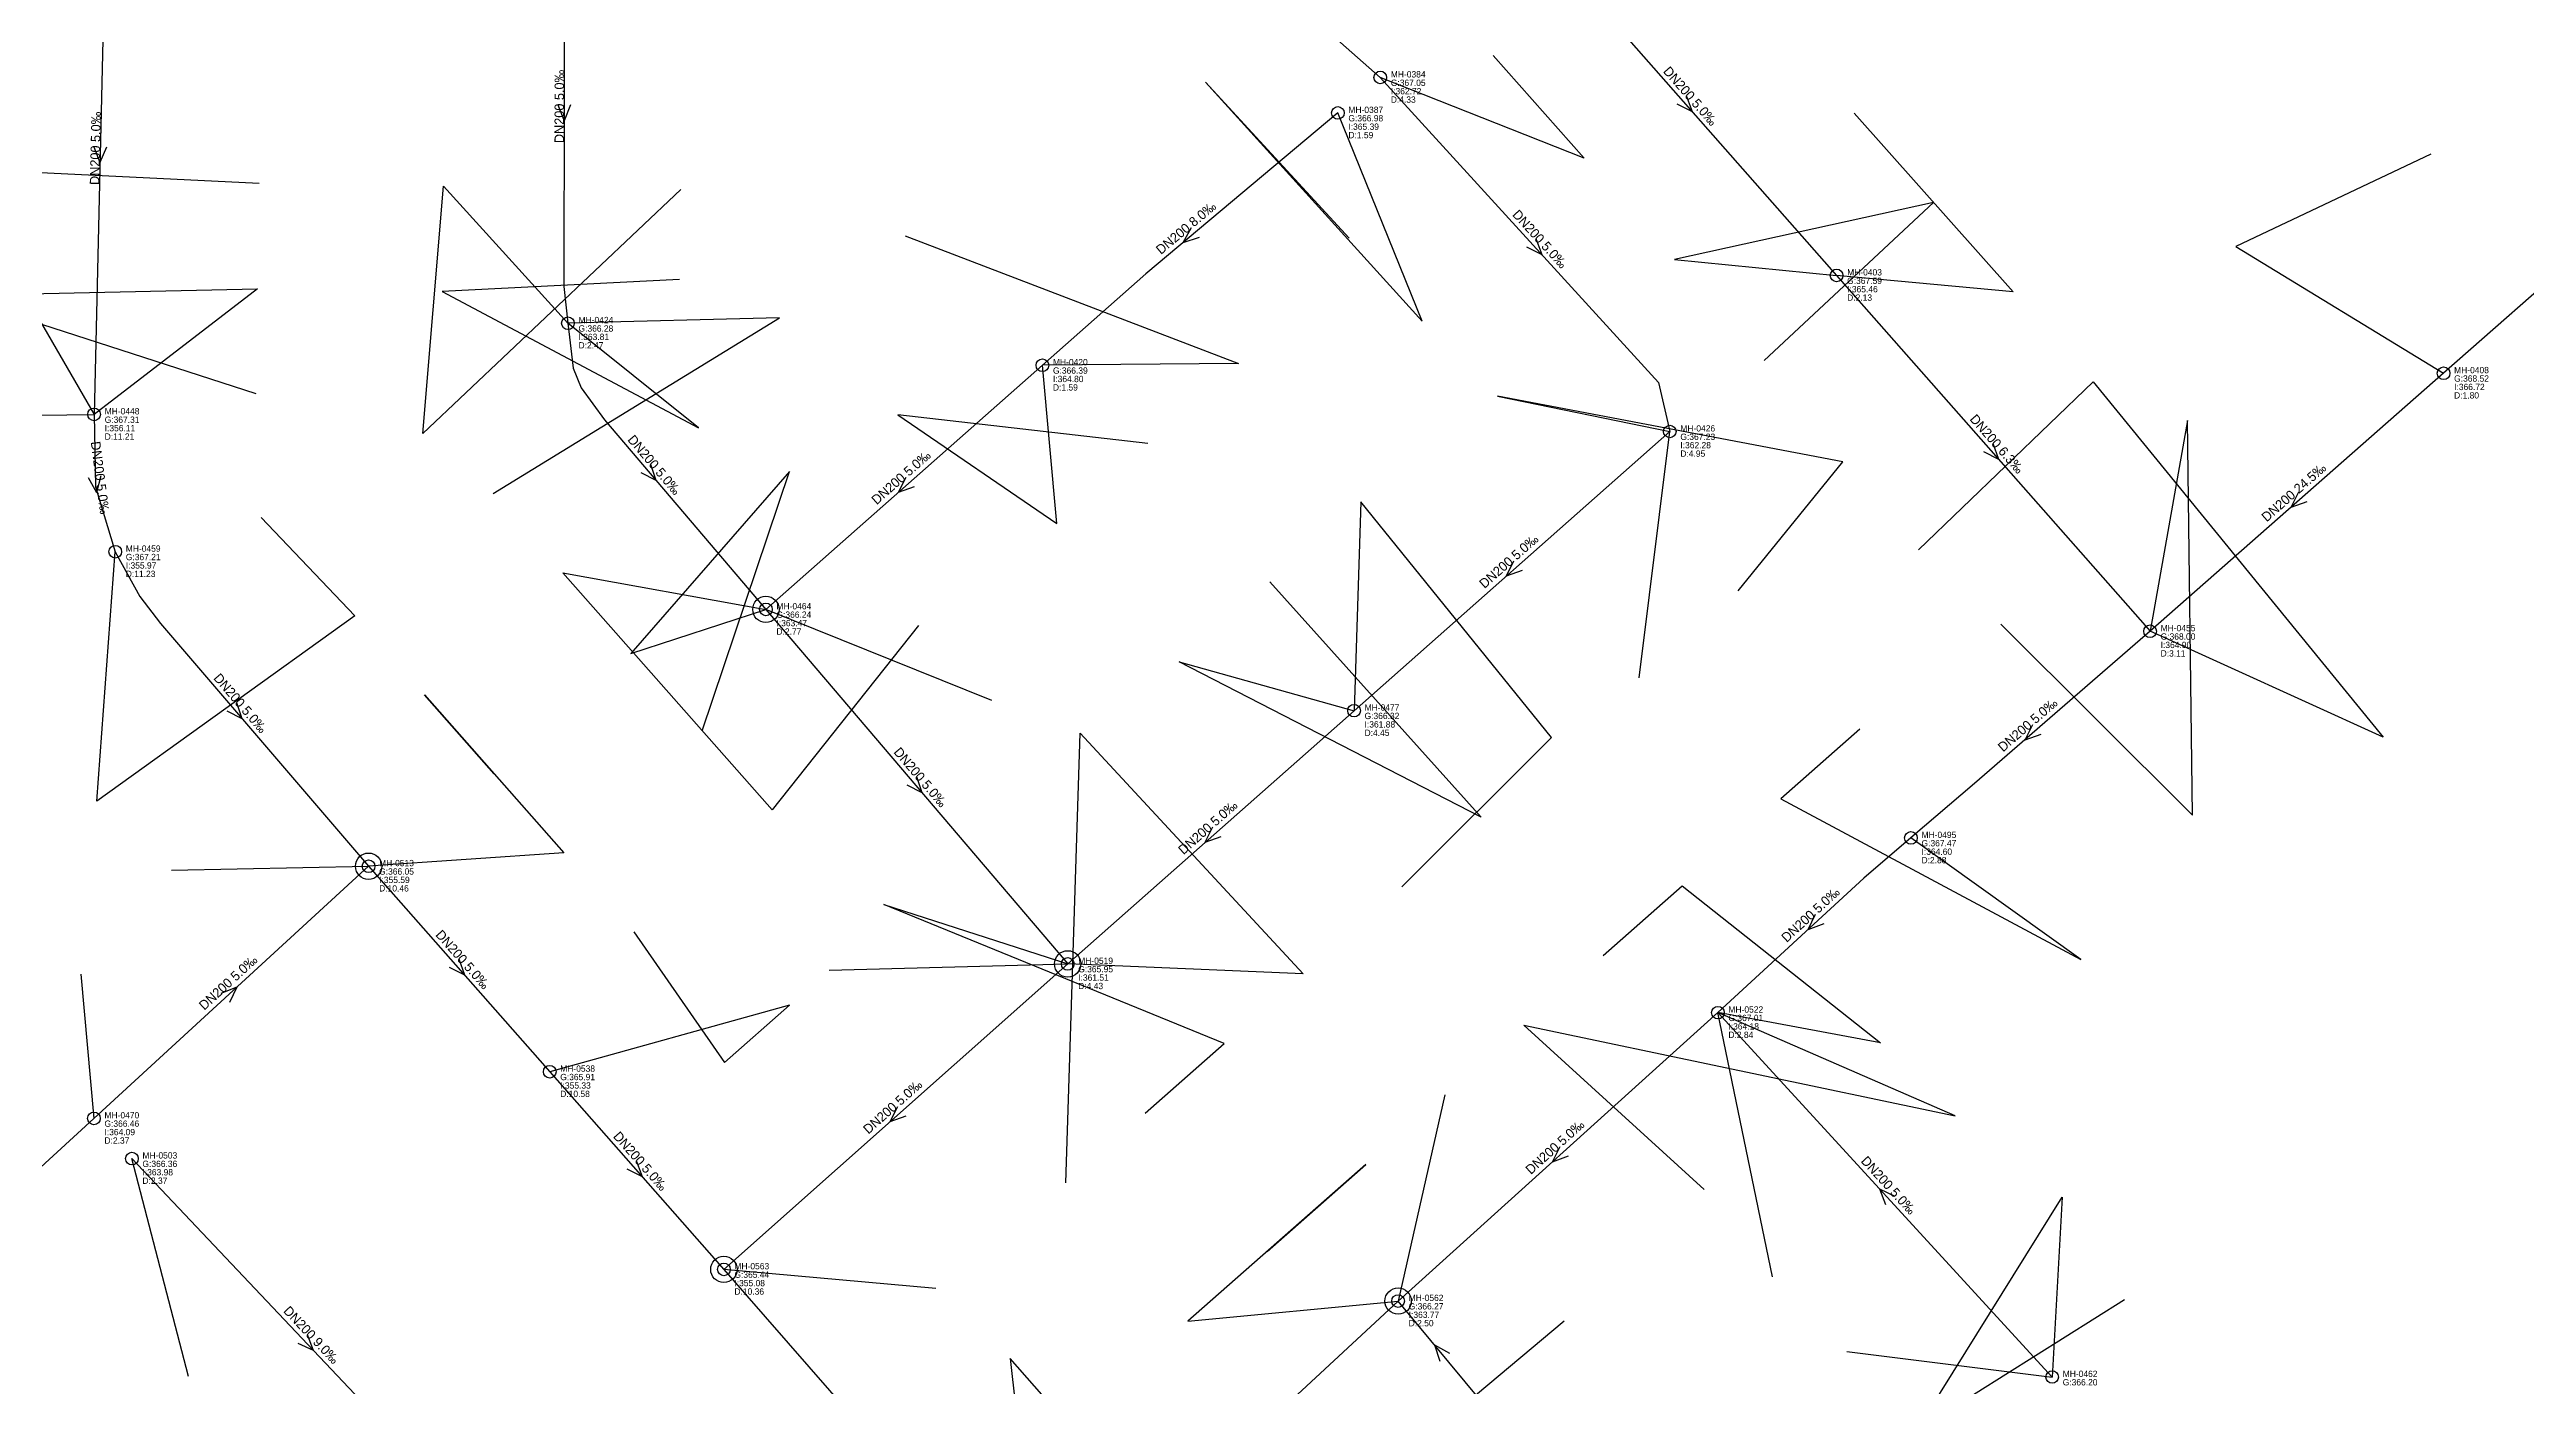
# Model space of a CAD drawing. Header units: metres. Extents: x 449900 to 451990, y 2566732 to 2570847.
# Drawn here: x 450752.2 to 451222.2, y 2569508.6 to 2569762.5 of the extents above; entities that cross this region are included whole.
import ezdxf
from ezdxf.enums import TextEntityAlignment as Align

# ---------------------------------------------------------------- set-up
doc = ezdxf.new("R2010")
doc.units = ezdxf.units.M
for name, color, linetype in [('SEW-DROP', 6, 'Continuous'), ('SEW-LABEL', 2, 'Continuous'), ('SEW-MH', 7, 'Continuous'), ('SEW-MH-LABEL', 8, 'Continuous'), ('SEW-PIPE-DN200', 3, 'Continuous'), ('SEW-PIPE-DN250', 4, 'Continuous'), ('SEW-RIDER', 8, 'Continuous')]:
    doc.layers.add(name, color=color, linetype=linetype)

msp = doc.modelspace()

# ---------------------------------------------------------------- linework, layer by layer
at = {"layer": 'SEW-DROP'}
for centre in [(450888.1, 2569656.18), (450812.71, 2569607.42), (450945.36, 2569588.88), (450880.12, 2569530.88), (451008.06, 2569524.87)]:
    msp.add_circle(centre, 2.5, dxfattribs=at)
at = {"layer": 'SEW-LABEL'}
for p, q in [((451062.74, 2569753.76), (451063.83, 2569750.72)), ((450848.59, 2569751.96), (450849.79, 2569748.96)), ((450850.99, 2569751.96), (450849.79, 2569748.96)), ((451060.94, 2569752.18), (451063.83, 2569750.72)), ((450760.6, 2569744.02), (450761.73, 2569740.99)), ((450763, 2569743.96), (450761.73, 2569740.99)), ((450968.76, 2569728.6), (450967.23, 2569725.76)), ((450970.3, 2569726.77), (450967.23, 2569725.76)), ((451032.4, 2569724.99), (451035.31, 2569723.58)), ((451034.17, 2569726.6), (451035.31, 2569723.58)), ((451120.91, 2569687.72), (451121.99, 2569684.67)), ((450866.18, 2569683.75), (450867.21, 2569680.69)), ((451119.11, 2569686.13), (451121.99, 2569684.67)), ((450759.5, 2569681.21), (450761.07, 2569678.39)), ((450761.88, 2569681.52), (450761.07, 2569678.39)), ((450864.36, 2569682.19), (450867.21, 2569680.69)), ((450914.66, 2569681.24), (450913.21, 2569678.36)), ((450916.25, 2569679.45), (450913.21, 2569678.36)), ((451178.92, 2569678.41), (451177.46, 2569675.53)), ((451180.5, 2569676.61), (451177.46, 2569675.53)), ((451029.98, 2569665.34), (451028.53, 2569662.46)), ((451031.57, 2569663.55), (451028.53, 2569662.46)), ((450785.82, 2569636.94), (450788.68, 2569635.44)), ((450787.64, 2569638.5), (450788.68, 2569635.44)), ((451128.43, 2569634.26), (451126.95, 2569631.38)), ((451130.01, 2569632.44), (451126.95, 2569631.38)), ((450914.84, 2569622.9), (450917.7, 2569621.39)), ((450916.67, 2569624.45), (450917.7, 2569621.39)), ((450972.85, 2569614.81), (450971.4, 2569611.92)), ((450974.44, 2569613.01), (450971.4, 2569611.92)), ((451087.2, 2569598.25), (451085.81, 2569595.34)), ((451088.83, 2569596.49), (451085.81, 2569595.34)), ((450829.8, 2569589.83), (450830.88, 2569586.79)), ((450784.73, 2569583.35), (450787.75, 2569584.5)), ((450786.35, 2569581.59), (450787.75, 2569584.5)), ((450828, 2569588.24), (450830.88, 2569586.79)), ((450913.06, 2569561.77), (450911.62, 2569558.88)), ((450914.66, 2569559.98), (450911.62, 2569558.88)), ((450863.51, 2569551.56), (450864.59, 2569548.52)), ((451038.71, 2569554.14), (451037.28, 2569551.24)), ((451040.31, 2569552.36), (451037.28, 2569551.24)), ((450861.7, 2569549.97), (450864.59, 2569548.52)), ((451100.58, 2569543.12), (451099.43, 2569546.14)), ((451102.35, 2569544.74), (451099.43, 2569546.14)), ((450801.03, 2569518.54), (450802.22, 2569515.53)), ((450799.28, 2569516.89), (450802.22, 2569515.53)), ((451016.01, 2569513.4), (451015.02, 2569516.47)), ((451017.86, 2569514.93), (451015.02, 2569516.47))]:
    msp.add_line(p, q, dxfattribs=at)
at = {"layer": 'SEW-MH'}
for centre in [(451004.67, 2569757.16), (450996.62, 2569750.42), (451091.26, 2569719.57), (450850.54, 2569710.51), (450940.56, 2569702.52), (451206.43, 2569701.01), (450760.63, 2569693.19), (451059.61, 2569689.95), (450764.64, 2569667.12), (450888.1, 2569656.18), (451150.74, 2569652.03), (450999.69, 2569636.95), (451105.37, 2569612.78), (450812.71, 2569607.42), (450945.36, 2569588.88), (451068.73, 2569579.62), (450847.07, 2569568.4), (450760.59, 2569559.55), (450767.8, 2569551.92), (450880.12, 2569530.88), (451008.06, 2569524.87), (451132.16, 2569510.45)]:
    msp.add_circle(centre, 1.2, dxfattribs=at)
at = {"layer": 'SEW-PIPE-DN200'}
for points in [[(450762.9, 2569791.79), (450760.63, 2569693.19)], [(450849.86, 2569790.46), (450849.73, 2569717.45), (450850.54, 2569710.51)], [(450970.25, 2569787.6), (451004.67, 2569757.16)], [(451034.41, 2569784.12), (451034.41, 2569784.12), (451091.26, 2569719.57)], [(451004.67, 2569757.16), (451057.49, 2569699.26), (451059.61, 2569689.95)], [(451265.99, 2569754.38), (451259.41, 2569747.62), (451206.43, 2569701.01)], [(450996.62, 2569750.42), (450960.21, 2569719.87), (450940.56, 2569702.52)], [(451091.26, 2569719.57), (451150.74, 2569652.03)], [(450850.54, 2569710.51), (450851.53, 2569702), (450853.04, 2569698.24), (450857.45, 2569692.18), (450884.9, 2569659.86), (450888.1, 2569656.18)], [(450940.56, 2569702.52), (450888.1, 2569656.18)], [(451206.43, 2569701.01), (451150.74, 2569652.03)], [(450677.42, 2569696.14), (450688.76, 2569693.25), (450698.08, 2569692.44), (450760.63, 2569693.19)], [(450760.63, 2569693.19), (450760.89, 2569679.47), (450764.64, 2569667.12)], [(451059.61, 2569689.95), (451059.61, 2569689.95), (450999.69, 2569636.95)], [(450764.64, 2569667.12), (450769.31, 2569658.62), (450773.22, 2569653.47), (450812.71, 2569607.42)], [(450888.1, 2569656.18), (450945.36, 2569588.88)], [(451150.74, 2569652.03), (451117.45, 2569623.14), (451105.37, 2569612.78)], [(450999.69, 2569636.95), (450945.36, 2569588.88)], [(451105.37, 2569612.78), (451096.45, 2569605.13), (451068.73, 2569579.62)], [(450760.59, 2569559.55), (450812.71, 2569607.42)], [(450812.71, 2569607.42), (450847.07, 2569568.4)], [(450945.36, 2569588.88), (450880.12, 2569530.88)], [(451068.73, 2569579.62), (451008.06, 2569524.87)], [(451132.16, 2569510.45), (451068.73, 2569579.62)], [(450847.07, 2569568.4), (450880.12, 2569530.88)], [(450728.08, 2569529.7), (450760.59, 2569559.55)], [(450767.8, 2569551.92), (450834.57, 2569481.33)], [(451008.06, 2569524.87), (450940.29, 2569461.95)], [(451023.9, 2569505.77), (451008.06, 2569524.87)]]:
    msp.add_lwpolyline(points, dxfattribs=at)
at = {"layer": 'SEW-PIPE-DN250'}
msp.add_lwpolyline([(450880.12, 2569530.88), (450940.29, 2569461.95)], dxfattribs=at)
at = {"layer": 'SEW-RIDER'}
for points in [[(451026.06, 2569761.33), (451043.36, 2569741.85), (451004.67, 2569757.16)], [(450998.75, 2569726.64), (450971.51, 2569756.29), (451012.64, 2569710.89), (450996.62, 2569750.42)], [(451094.59, 2569750.39), (451124.74, 2569716.45), (451091.26, 2569719.57)], [(450791.94, 2569737.01), (450733.59, 2569739.85), (450760.63, 2569693.19)], [(451204.01, 2569742.6), (451167.02, 2569725.06), (451206.43, 2569701.01)], [(450871.93, 2569735.9), (450823, 2569689.55), (450826.93, 2569736.53), (450850.54, 2569710.51)], [(451077.49, 2569703.44), (451109.63, 2569733.45), (451060.47, 2569722.6), (451091.26, 2569719.57)], [(450914.52, 2569727.07), (450977.8, 2569702.84), (450940.56, 2569702.52)], [(450791.38, 2569697.07), (450733.65, 2569715.8), (450791.66, 2569717.02), (450760.63, 2569693.19)], [(450871.69, 2569718.78), (450826.66, 2569716.53), (450875.32, 2569690.63), (450850.54, 2569710.51)], [(450836.37, 2569678.18), (450890.67, 2569711.53), (450850.54, 2569710.51)], [(450960.59, 2569687.67), (450913.11, 2569693.13), (450943.33, 2569672.46), (450940.56, 2569702.52)], [(451072.55, 2569659.72), (451092.43, 2569684.18), (451026.9, 2569696.64), (451059.61, 2569689.95)], [(451106.77, 2569667.5), (451139.94, 2569699.36), (451194.95, 2569631.9), (451150.74, 2569652.03)], [(451122.42, 2569653.39), (451158.78, 2569617.1), (451157.85, 2569692.03), (451150.74, 2569652.03)], [(451053.79, 2569643.19), (451059.61, 2569689.95)], [(450876.03, 2569633.12), (450892.59, 2569682.38), (450862.45, 2569647.81), (450888.1, 2569656.18)], [(450792.31, 2569673.64), (450810.1, 2569654.98), (450761.13, 2569619.8), (450764.64, 2569667.12)], [(451008.79, 2569603.51), (451037.13, 2569631.84), (451000.95, 2569676.59), (450999.69, 2569636.95)], [(450917.02, 2569653.09), (450889.26, 2569618.11), (450849.58, 2569663.12), (450888.1, 2569656.18)], [(450983.73, 2569661.41), (451023.79, 2569616.73), (450966.48, 2569646.2), (450999.69, 2569636.95)], [(450930.95, 2569638.87), (450888.1, 2569656.18)], [(450836.55, 2569624.97), (450823.33, 2569639.98), (450849.78, 2569609.97), (450812.71, 2569607.42)], [(450945.03, 2569547.29), (450947.72, 2569632.66), (450990.03, 2569586.97), (450945.36, 2569588.88)], [(451095.69, 2569633.46), (451080.69, 2569620.24), (451137.58, 2569589.73), (451105.37, 2569612.78)], [(450775.34, 2569606.65), (450812.71, 2569607.42)], [(451046.94, 2569590.48), (451061.94, 2569603.71), (451099.61, 2569573.92), (451068.73, 2569579.62)], [(450960.03, 2569560.52), (450975.03, 2569573.75), (450910.45, 2569600.13), (450945.36, 2569588.88)], [(450863.01, 2569594.97), (450880.22, 2569570.15), (450892.6, 2569581.06), (450847.07, 2569568.4)], [(450900.1, 2569587.67), (450945.36, 2569588.88)], [(450758.13, 2569586.91), (450760.59, 2569559.55)], [(451066.1, 2569546.05), (451031.93, 2569577.25), (451113.75, 2569560.06), (451068.73, 2569579.62)], [(451079.07, 2569529.49), (451068.73, 2569579.62)], [(451016.93, 2569564.03), (451008.06, 2569524.87)], [(450778.52, 2569510.56), (450767.8, 2569551.92)], [(450983.18, 2569534.27), (451001.93, 2569550.8), (450968.17, 2569521.04), (451008.06, 2569524.87)], [(451145.91, 2569525.09), (451106.45, 2569500.29), (451134.03, 2569544.61), (451132.16, 2569510.45)], [(450920.36, 2569527.27), (450880.12, 2569530.88)], [(451039.59, 2569521.02), (451002.35, 2569489.84), (451023.9, 2569505.77)], [(450975.84, 2569464.8), (450948.32, 2569498.2), (450934.43, 2569513.95), (450940.29, 2569461.95)], [(451093.22, 2569515.3), (451132.16, 2569510.45)]]:
    msp.add_lwpolyline(points, dxfattribs=at)

# ---------------------------------------------------------------- texts
at = {"layer": 'SEW-LABEL'}
for s, rotation, p in [('DN200 5.0‰', 89.8912, (450849.79, 2569751.66)), ('DN200 5.0‰', -48.6288, (451062.83, 2569753.04)), ('DN200 5.0‰', 88.6842, (450761.76, 2569743.69)), ('DN200 8.0‰', 39.9926, (450968.38, 2569727.92)), ('DN200 5.0‰', -47.6278, (451034.3, 2569725.89)), ('DN200 6.3‰', -48.6288, (451121, 2569687)), ('DN200 5.0‰', -82.6267, (450760.88, 2569681.07)), ('DN200 5.0‰', -49.6503, (450866.24, 2569683.03)), ('DN200 5.0‰', 41.4476, (450914.33, 2569680.55)), ('DN200 24.5‰', 41.3374, (451178.59, 2569677.72)), ('DN200 5.0‰', 41.4985, (451029.65, 2569664.65)), ('DN200 5.0‰', -49.3856, (450787.7, 2569637.78)), ('DN200 5.0‰', 40.9521, (451128.09, 2569633.57)), ('DN200 5.0‰', -49.6087, (450916.73, 2569623.73)), ('DN200 5.0‰', 41.4985, (450972.53, 2569614.11)), ('DN200 5.0‰', 42.6214, (451086.91, 2569597.56)), ('DN200 5.0‰', -48.6282, (450829.89, 2569589.11)), ('DN200 5.0‰', 42.5676, (450786.65, 2569584.68)), ('DN200 5.0‰', 41.6382, (450912.74, 2569561.08)), ('DN200 5.0‰', -48.6282, (450863.6, 2569550.84)), ('DN200 5.0‰', 42.0698, (451038.4, 2569553.45)), ('DN200 5.0‰', 312.5214, (451100.45, 2569546.24)), ('DN200 9.0‰', -46.5949, (450801.19, 2569517.82))]:
    msp.add_text(s, height=1.8, rotation=rotation, dxfattribs=at).set_placement(p, align=Align.CENTER)
at = {"layer": 'SEW-MH-LABEL'}
for s, p in [('MH-0384', (451006.67, 2569757.16)), ('G:367.05', (451006.67, 2569755.56)), ('D:4.33', (451006.67, 2569752.36)), ('I:362.72', (451006.67, 2569753.96)), ('G:366.98', (450998.62, 2569748.82)), ('MH-0387', (450998.62, 2569750.42)), ('I:365.39', (450998.62, 2569747.22)), ('D:1.59', (450998.62, 2569745.62)), ('MH-0403', (451093.26, 2569719.57)), ('G:367.59', (451093.26, 2569717.97)), ('D:2.13', (451093.26, 2569714.77)), ('I:365.46', (451093.26, 2569716.37)), ('MH-0424', (450852.54, 2569710.51)), ('G:366.28', (450852.54, 2569708.91)), ('D:2.47', (450852.54, 2569705.71)), ('I:363.81', (450852.54, 2569707.31)), ('G:366.39', (450942.56, 2569700.92)), ('MH-0420', (450942.56, 2569702.52)), ('MH-0408', (451208.43, 2569701.01)), ('D:1.59', (450942.56, 2569697.72)), ('I:364.80', (450942.56, 2569699.32)), ('G:368.52', (451208.43, 2569699.41)), ('D:1.80', (451208.43, 2569696.21)), ('I:366.72', (451208.43, 2569697.81)), ('G:367.31', (450762.63, 2569691.59)), ('MH-0448', (450762.63, 2569693.19)), ('D:11.21', (450762.63, 2569688.39)), ('I:356.11', (450762.63, 2569689.99)), ('G:367.23', (451061.61, 2569688.35)), ('MH-0426', (451061.61, 2569689.95)), ('I:362.28', (451061.61, 2569686.75)), ('D:4.95', (451061.61, 2569685.15)), ('MH-0459', (450766.64, 2569667.12)), ('G:367.21', (450766.64, 2569665.52)), ('D:11.23', (450766.64, 2569662.32)), ('I:355.97', (450766.64, 2569663.92)), ('G:366.24', (450890.1, 2569654.58)), ('MH-0464', (450890.1, 2569656.18)), ('I:363.47', (450890.1, 2569652.98)), ('D:2.77', (450890.1, 2569651.38)), ('G:368.00', (451152.74, 2569650.43)), ('MH-0455', (451152.74, 2569652.03)), ('I:364.90', (451152.74, 2569648.83)), ('D:3.11', (451152.74, 2569647.23)), ('G:366.32', (451001.69, 2569635.35)), ('MH-0477', (451001.69, 2569636.95)), ('D:4.45', (451001.69, 2569632.15)), ('I:361.88', (451001.69, 2569633.75)), ('G:367.47', (451107.37, 2569611.18)), ('MH-0495', (451107.37, 2569612.78)), ('MH-0513', (450814.71, 2569607.42)), ('D:2.88', (451107.37, 2569607.98)), ('I:364.60', (451107.37, 2569609.58)), ('G:366.05', (450814.71, 2569605.82)), ('D:10.46', (450814.71, 2569602.62)), ('I:355.59', (450814.71, 2569604.22)), ('G:365.95', (450947.36, 2569587.28)), ('MH-0519', (450947.36, 2569588.88)), ('D:4.43', (450947.36, 2569584.08)), ('I:361.51', (450947.36, 2569585.68)), ('G:367.01', (451070.73, 2569578.02)), ('MH-0522', (451070.73, 2569579.62)), ('D:2.84', (451070.73, 2569574.82)), ('I:364.18', (451070.73, 2569576.42)), ('MH-0538', (450849.07, 2569568.4)), ('G:365.91', (450849.07, 2569566.8)), ('D:10.58', (450849.07, 2569563.6)), ('I:355.33', (450849.07, 2569565.2)), ('MH-0470', (450762.59, 2569559.55)), ('G:366.46', (450762.59, 2569557.95)), ('D:2.37', (450762.59, 2569554.75)), ('I:364.09', (450762.59, 2569556.35)), ('G:366.36', (450769.8, 2569550.32)), ('MH-0503', (450769.8, 2569551.92)), ('D:2.37', (450769.8, 2569547.12)), ('I:363.98', (450769.8, 2569548.72)), ('MH-0563', (450882.12, 2569530.88)), ('G:365.44', (450882.12, 2569529.28)), ('D:10.36', (450882.12, 2569526.08)), ('I:355.08', (450882.12, 2569527.68)), ('G:366.27', (451010.06, 2569523.27)), ('MH-0562', (451010.06, 2569524.87)), ('I:363.77', (451010.06, 2569521.67)), ('D:2.50', (451010.06, 2569520.07)), ('G:366.20', (451134.16, 2569508.85)), ('MH-0462', (451134.16, 2569510.45))]:
    msp.add_text(s, height=1.2, dxfattribs=at).set_placement(p)

doc.saveas('drawing.dxf')
